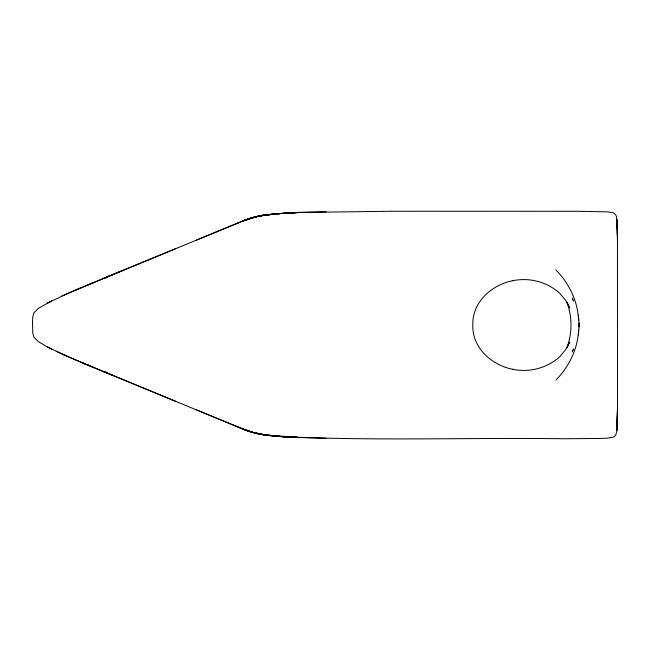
<?xml version="1.0" encoding="UTF-8"?>
<svg xmlns="http://www.w3.org/2000/svg" width="650" height="650" viewBox="0 0 650 650"><rect width="100%" height="100%" fill="white"/><g stroke="black" fill="none" stroke-linecap="round" stroke-linejoin="round"><path stroke-width="0.97" d="M616.883 430.341L617.5 407.956L616.883 430.674L615.778 435.061L613.811 437.027L607.677 438.132L601.055 438.441L564.403 438.75C469.113 437.45 373.685 441.147 278.46 436.426L278.249 436.394C265.517 435.557 252.696 433.582 241.004 428.253L243.994 429.471L242.028 428.675M617.467 414.684L617.5 408.574M617.5 409.118L617.467 417.259L617.467 414.213M617.467 233.269L617.5 411.978L616.883 429.967L617.191 426.757M617.467 415.464L617.5 411.978M617.378 421.769L617.467 414.408M578.346 334.921L579.288 325L578.346 315.079M578.565 329.973C577.826 348.806 569.083 366.673 555.986 380.023M578.849 326.991L578.849 323.009M572.821 350.049L572.26 351.942L573.584 348.839M566.889 347.815C572.341 333.223 572.341 316.777 566.889 302.185M567.109 347.693L569.644 342.079L565.606 349.741L559.772 356.671C547.243 368.087 529.303 372.799 512.744 369.281L512.858 369.306C491.741 365.267 472.038 347.742 472.802 325C472.038 302.258 491.741 284.733 512.858 280.694L512.744 280.719C529.303 277.201 547.243 281.913 559.772 293.329L565.606 300.259L569.644 307.921L567.109 302.307M51.667 300.909L47.613 302.981L67.161 293.702L116.431 273.098M246.139 220.131L255.312 216.978L251.704 217.994M246.342 220.049L250.794 218.278L242.897 220.967M51.407 301.007L38.35 308.392L33.865 312.869L32.776 316.908L32.5 322.173L32.776 333.092L33.865 337.131L38.35 341.608L47.328 346.905L67.145 356.289L88.416 365.341L82.558 362.871M61.417 296.286L74.108 290.696M81.388 287.609L74.734 290.444L88.416 284.659M105.706 277.826L107.25 277.794M110.703 275.454L105.869 277.452M111.686 275.056L123.264 270.278M239.728 222.268L112.612 274.674M111.109 275.291L93.202 282.669M116.724 272.976L135.452 265.257M135.59 265.2L153.888 257.66M154.139 257.554L175.427 248.779M196.357 240.151L233.48 224.851M233.756 224.738L239.176 222.503M240.524 221.943L248.007 219.001L242.028 221.325M237.973 222.999L241.507 221.536M113.035 274.495L107.445 276.803M104.585 277.981L103.058 278.614M241.004 221.748L243.994 220.529M103.415 278.46L104.959 278.029M243.108 220.886L246.293 219.635L245.7 219.846M242.669 221.065L246.293 219.635M245.204 220.049L245.863 219.814M249.08 218.693L252.289 217.693M255.474 216.84L262.746 215.321L278.549 213.663L258.399 216.092L244.164 220.472C261.219 213.428 280.061 213.907 298.114 212.436L298.171 212.412C282.076 213.436 265.671 213.736 250.088 218.359L256.084 216.661M250.469 218.205L245.797 219.846L251.079 218.124M250.827 218.229L248.137 219.058L257.14 216.491L256.539 216.596L265.062 215.036M247.894 219.156L251.444 218.067M102.96 278.655L104.788 278.102M251.696 218.01L256.904 216.588L252.882 217.563M278.338 213.623L262.746 215.321L255.19 216.962L265.151 215.069M256.279 216.702L264.387 215.199L262.502 215.418L277.761 213.72M262.746 215.321L278.549 213.663M297.798 212.534L277.704 213.752M278.119 213.655L298.171 212.412M277.851 213.696L291.33 212.964M293.296 212.859L298.22 212.591M297.822 212.485L391.885 211.25L578.467 211.283L607.677 211.868L613.811 212.972L615.778 214.939L616.428 216.645L617.191 223.243L617.5 240.882M297.895 212.453L326.089 211.721M326.064 438.271C302.746 437.344 279.061 437.994 256.084 433.339M107.25 372.206L105.706 372.174M277.851 436.304L278.549 436.337M278.249 436.394L298.171 437.588M278.119 436.345L298.114 437.564M265.509 434.996L298.147 437.377L277.704 436.247L278.395 436.28L262.502 434.582L255.19 433.038L265.151 434.931M262.502 434.582L278.338 436.378M243.108 429.114L253.207 432.567L265.062 434.964M256.539 433.404L264.599 434.882L255.474 433.16L257.14 433.509M264.387 434.801L251.696 431.99M249.738 431.494L245.797 430.154L253.207 432.567L262.746 434.679M256.392 433.469L247.569 430.82L237.973 427.001M103.252 371.475L104.959 371.971M248.341 431.015L250.794 431.722L246.61 430.422L251.964 432.104M104.788 371.898L102.96 371.345L103.415 371.54M250.469 431.795L252.655 432.461M248.105 430.909L251.444 431.933L247.894 430.844L250.786 431.754M248.032 430.974L250.827 431.771M247.699 430.804L251.079 431.876L246.886 430.536L253.207 432.567M245.472 430.024L250.088 431.641M245.7 430.154L246.293 430.365L242.669 428.935L247.658 430.82M74.108 359.304L61.799 353.868L67.145 356.289M104.585 372.019L103.212 371.451M81.949 362.619L88.571 365.398L83.509 363.261M88.319 365.3L237.77 426.92M97.801 369.224L113.035 375.505M103.683 371.646L110.703 374.546M237.185 426.676L196.357 409.849M238.566 427.245L241.507 428.464M93.202 367.331L97.573 369.127M109.379 373.994L112.109 375.123M111.686 374.944L175.427 401.221M233.756 425.262L239.728 427.733M105.869 372.548L107.445 373.197M74.734 359.556L81.291 362.351M56.266 351.325L61.417 353.714M51.667 349.091L47.613 347.019L51.407 348.993M246.342 429.951L248.463 431.048M246.139 429.869L248.227 430.95M555.986 269.977C569.083 283.327 577.826 301.194 578.565 320.027M573.584 301.161L572.26 298.058L572.821 299.951M616.883 220.033L617.467 235.592M617.191 223.234L616.883 219.44M617.467 234.536L617.191 223.657L617.5 242.044M617.5 238.022L617.443 231.107L617.467 235.787M617.467 235.316L617.5 241.426M617.378 227.654L617.378 228.231M93.381 282.604L88.262 284.749L93.381 282.604M91.26 366.502L88.262 365.251L93.381 367.396L91.26 366.502"/></g></svg>
